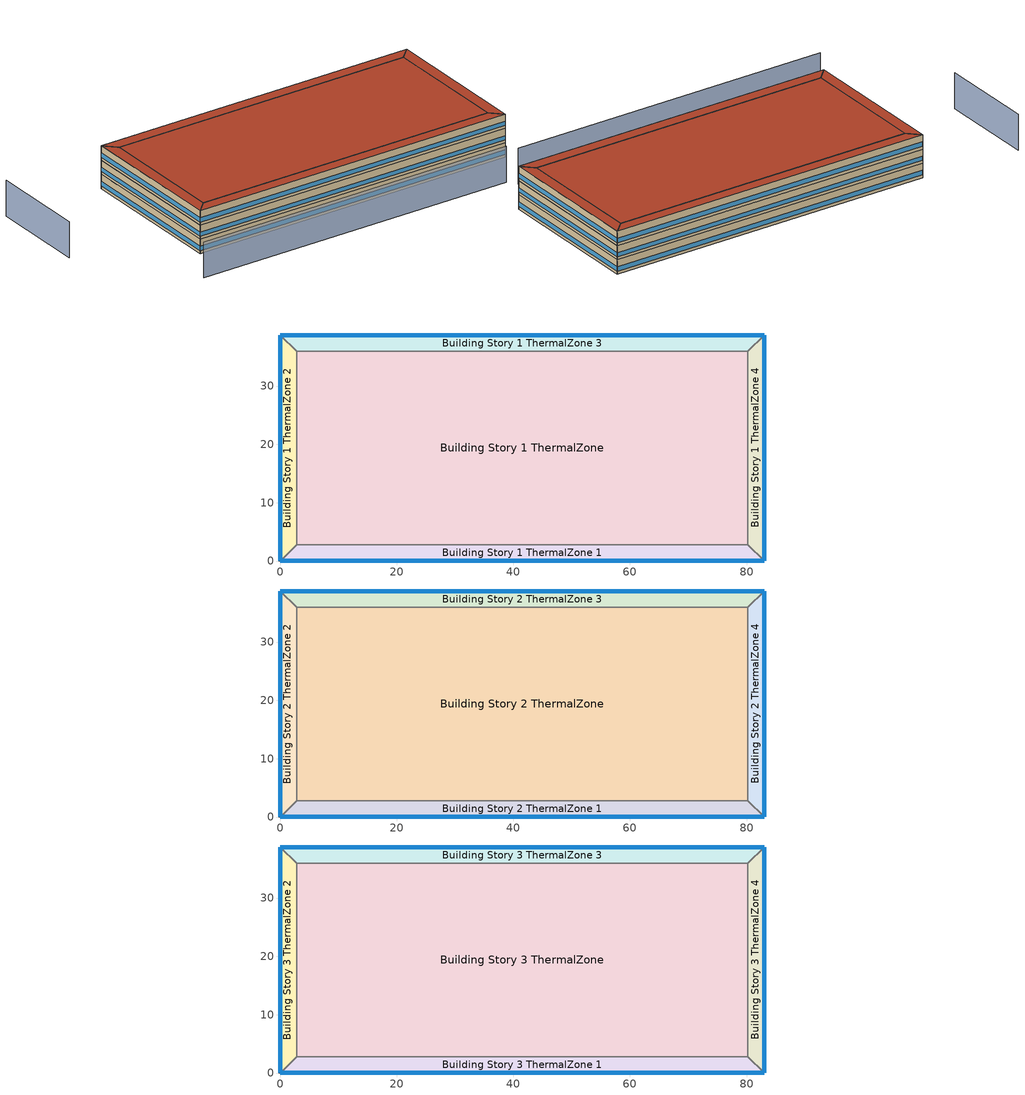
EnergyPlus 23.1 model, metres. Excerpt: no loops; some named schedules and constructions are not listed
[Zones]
Building Story 1 ThermalZone
 floor ground (Typical Insulated Carpeted 8in Slab Floor): 80.24,2.83 2.83,2.83 2.83,35.93 80.24,35.93 z0
 wall adiabatic (Typical Interior Wall): 2.83,2.83 80.24,2.83 80.24,35.93 2.83,35.93 2.83,2.83 z0:3.6
 ceiling adiabatic (Typical Interior Floor): 80.24,35.93 2.83,35.93 2.83,2.83 80.24,2.83 z3.6
Building Story 1 ThermalZone 1
 floor ground (Typical Insulated Carpeted 8in Slab Floor): 83.07,0 0,0 2.83,2.83 80.24,2.83 z0
 wall outside (Typical Insulated Steel Framed Exterior Wall R-20.41): 0,0 83.07,0 z0:3.6
 wall adiabatic (Typical Interior Wall): 83.07,0 80.24,2.83 2.83,2.83 0,0 z0:3.6
 window (U 0.48 SHGC 0.40 Dbl Ref-D Clr 6mm/13mm): 0.03,0 83.04,0 z0.76:1.84
 ceiling adiabatic (Typical Interior Ceiling): 80.24,2.83 2.83,2.83 0,0 83.07,0 z3.6
Building Story 1 ThermalZone 2
 floor ground (Typical Insulated Carpeted 8in Slab Floor): 0,0 0,38.76 2.83,35.93 2.83,2.83 z0
 wall outside (Typical Insulated Steel Framed Exterior Wall R-20.41): 0,38.76 0,0 z0:3.6
 wall adiabatic (Typical Interior Wall): 0,0 2.83,2.83 2.83,35.93 0,38.76 z0:3.6
 window (U 0.48 SHGC 0.40 Dbl Ref-D Clr 6mm/13mm): 0,38.73 0,0.03 z0.76:1.84
 ceiling adiabatic (Typical Interior Ceiling): 2.83,2.83 2.83,35.93 0,38.76 0,0 z3.6
Building Story 1 ThermalZone 3
 floor ground (Typical Insulated Carpeted 8in Slab Floor): 0,38.76 83.07,38.76 80.24,35.93 2.83,35.93 z0
 wall outside (Typical Insulated Steel Framed Exterior Wall R-20.41): 83.07,38.76 0,38.76 z0:3.6
 wall adiabatic (Typical Interior Wall): 0,38.76 2.83,35.93 80.24,35.93 83.07,38.76 z0:3.6
 window (U 0.48 SHGC 0.40 Dbl Ref-D Clr 6mm/13mm): 83.04,38.76 0.03,38.76 z0.76:1.84
 ceiling adiabatic (Typical Interior Ceiling): 2.83,35.93 80.24,35.93 83.07,38.76 0,38.76 z3.6
Building Story 1 ThermalZone 4
 floor ground (Typical Insulated Carpeted 8in Slab Floor): 83.07,38.76 83.07,0 80.24,2.83 80.24,35.93 z0
 wall outside (Typical Insulated Steel Framed Exterior Wall R-20.41): 83.07,0 83.07,38.76 z0:3.6
 wall adiabatic (Typical Interior Wall): 83.07,38.76 80.24,35.93 80.24,2.83 83.07,0 z0:3.6
 window (U 0.48 SHGC 0.40 Dbl Ref-D Clr 6mm/13mm): 83.07,0.03 83.07,38.73 z0.76:1.84
 ceiling adiabatic (Typical Interior Ceiling): 80.24,35.93 80.24,2.83 83.07,0 83.07,38.76 z3.6
Building Story 2 ThermalZone
 floor adiabatic (Typical Interior Floor): 80.24,2.83 2.83,2.83 2.83,35.93 80.24,35.93 z3.6
 wall adiabatic (Typical Interior Wall): 2.83,2.83 80.24,2.83 80.24,35.93 2.83,35.93 2.83,2.83 z3.6:7.2
 ceiling adiabatic (Typical Interior Ceiling): 80.24,35.93 2.83,35.93 2.83,2.83 80.24,2.83 z7.2
Building Story 2 ThermalZone 1
 floor adiabatic (Typical Interior Ceiling): 83.07,0 0,0 2.83,2.83 80.24,2.83 z3.6
 wall outside (Typical Insulated Steel Framed Exterior Wall R-20.41): 0,0 83.07,0 z3.6:7.2
 wall adiabatic (Typical Interior Wall): 83.07,0 80.24,2.83 2.83,2.83 0,0 z3.6:7.2
 window (U 0.48 SHGC 0.40 Dbl Ref-D Clr 6mm/13mm): 0.03,0 83.04,0 z4.36:5.44
 ceiling adiabatic (Typical Interior Ceiling): 80.24,2.83 2.83,2.83 0,0 83.07,0 z7.2
Building Story 2 ThermalZone 2
 floor adiabatic (Typical Interior Ceiling): 0,0 0,38.76 2.83,35.93 2.83,2.83 z3.6
 wall outside (Typical Insulated Steel Framed Exterior Wall R-20.41): 0,38.76 0,0 z3.6:7.2
 wall adiabatic (Typical Interior Wall): 0,0 2.83,2.83 2.83,35.93 0,38.76 z3.6:7.2
 window (U 0.48 SHGC 0.40 Dbl Ref-D Clr 6mm/13mm): 0,38.73 0,0.03 z4.36:5.44
 ceiling adiabatic (Typical Interior Ceiling): 2.83,2.83 2.83,35.93 0,38.76 0,0 z7.2
Building Story 2 ThermalZone 3
 floor adiabatic (Typical Interior Ceiling): 0,38.76 83.07,38.76 80.24,35.93 2.83,35.93 z3.6
 wall outside (Typical Insulated Steel Framed Exterior Wall R-20.41): 83.07,38.76 0,38.76 z3.6:7.2
 wall adiabatic (Typical Interior Wall): 0,38.76 2.83,35.93 80.24,35.93 83.07,38.76 z3.6:7.2
 window (U 0.48 SHGC 0.40 Dbl Ref-D Clr 6mm/13mm): 83.04,38.76 0.03,38.76 z4.36:5.44
 ceiling adiabatic (Typical Interior Ceiling): 2.83,35.93 80.24,35.93 83.07,38.76 0,38.76 z7.2
Building Story 2 ThermalZone 4
 floor adiabatic (Typical Interior Ceiling): 83.07,38.76 83.07,0 80.24,2.83 80.24,35.93 z3.6
 wall outside (Typical Insulated Steel Framed Exterior Wall R-20.41): 83.07,0 83.07,38.76 z3.6:7.2
 wall adiabatic (Typical Interior Wall): 83.07,38.76 80.24,35.93 80.24,2.83 83.07,0 z3.6:7.2
 window (U 0.48 SHGC 0.40 Dbl Ref-D Clr 6mm/13mm): 83.07,0.03 83.07,38.73 z4.36:5.44
 ceiling adiabatic (Typical Interior Ceiling): 80.24,35.93 80.24,2.83 83.07,0 83.07,38.76 z7.2
Building Story 3 ThermalZone
 floor adiabatic (Typical Interior Ceiling): 80.24,2.83 2.83,2.83 2.83,35.93 80.24,35.93 z7.2
 wall adiabatic (Typical Interior Wall): 2.83,2.83 80.24,2.83 80.24,35.93 2.83,35.93 2.83,2.83 z7.2:10.8
 roof outside (Typical IEAD Roof R-31.25): 80.24,35.93 2.83,35.93 2.83,2.83 80.24,2.83 z10.8
Building Story 3 ThermalZone 1
 floor adiabatic (Typical Interior Ceiling): 83.07,0 0,0 2.83,2.83 80.24,2.83 z7.2
 wall outside (Typical Insulated Steel Framed Exterior Wall R-20.41): 0,0 83.07,0 z7.2:10.8
 wall adiabatic (Typical Interior Wall): 83.07,0 80.24,2.83 2.83,2.83 0,0 z7.2:10.8
 window (U 0.48 SHGC 0.40 Dbl Ref-D Clr 6mm/13mm): 0.03,0 83.04,0 z7.96:9.04
 roof outside (Typical IEAD Roof R-31.25): 80.24,2.83 2.83,2.83 0,0 83.07,0 z10.8
Building Story 3 ThermalZone 2
 floor adiabatic (Typical Interior Ceiling): 0,0 0,38.76 2.83,35.93 2.83,2.83 z7.2
 wall outside (Typical Insulated Steel Framed Exterior Wall R-20.41): 0,38.76 0,0 z7.2:10.8
 wall adiabatic (Typical Interior Wall): 0,0 2.83,2.83 2.83,35.93 0,38.76 z7.2:10.8
 window (U 0.48 SHGC 0.40 Dbl Ref-D Clr 6mm/13mm): 0,38.73 0,0.03 z7.96:9.04
 roof outside (Typical IEAD Roof R-31.25): 2.83,2.83 2.83,35.93 0,38.76 0,0 z10.8
Building Story 3 ThermalZone 3
 floor adiabatic (Typical Interior Ceiling): 0,38.76 83.07,38.76 80.24,35.93 2.83,35.93 z7.2
 wall outside (Typical Insulated Steel Framed Exterior Wall R-20.41): 83.07,38.76 0,38.76 z7.2:10.8
 wall adiabatic (Typical Interior Wall): 0,38.76 2.83,35.93 80.24,35.93 83.07,38.76 z7.2:10.8
 window (U 0.48 SHGC 0.40 Dbl Ref-D Clr 6mm/13mm): 83.04,38.76 0.03,38.76 z7.96:9.04
 roof outside (Typical IEAD Roof R-31.25): 2.83,35.93 80.24,35.93 83.07,38.76 0,38.76 z10.8
Building Story 3 ThermalZone 4
 floor adiabatic (Typical Interior Ceiling): 83.07,38.76 83.07,0 80.24,2.83 80.24,35.93 z7.2
 wall outside (Typical Insulated Steel Framed Exterior Wall R-20.41): 83.07,0 83.07,38.76 z7.2:10.8
 wall adiabatic (Typical Interior Wall): 83.07,38.76 80.24,35.93 80.24,2.83 83.07,0 z7.2:10.8
 window (U 0.48 SHGC 0.40 Dbl Ref-D Clr 6mm/13mm): 83.07,0.03 83.07,38.73 z7.96:9.04
 roof outside (Typical IEAD Roof R-31.25): 80.24,35.93 80.24,2.83 83.07,0 83.07,38.76 z10.8
shading: -25.2,15.1 -25.2,39.87 / 76.2,-10.22 -6.03,-10.22 z0:9
[Building]
bld_37: Terrain=City
[Site:Location]
Laramie General Brees Field_WY_USA: Latitude {deg}=41.3121; Longitude {deg}=-105.582; Time Zone {hr}=-7; Elevation {m}=2215
[Site:GroundTemperature:FCfactorMethod]
8.6, 2.8, -4.1, -8.8, -2.2, 0.3, 6.7, 10.1, 16.5, 20.6, 19.2, 14.7
[Site:WaterMainsTemperature]
Calculation Method=Correlation; Annual Average Outdoor Air Temperature {C}=8.96667; Maximum Difference In Monthly Average Outdoor Air Temperatures {deltaC}=26.2
[SizingPeriod:DesignDay] Day of Month=21; Dry-Bulb Temperature Range Modifier Type=DefaultMultipliers; Humidity Condition Type=Wetbulb; Barometric Pressure {Pa}=98769; Rain Indicator=No; Snow Indicator=No; Daylight Saving Time Indicator=No; Begin Environment Reset Mode=FullResetAtBeginEnvironment
Name | Month | Day Type | Maximum Dry-Bulb Temperature {C} | Daily Dry-Bulb Temperature Range {deltaC} | Wetbulb or DewPoint at Maximum Dry-Bulb {C} | Wind Speed {m/s} | Wind Direction {deg} | Solar Model Indicator | ASHRAE Clear Sky Optical Depth for Beam Irradiance (taub) | ASHRAE Clear Sky Optical Depth for Diffuse Irradiance (taud) | Sky Clearness
Buffalo Niagara Intl Ap Ann Clg .4% Condns DB=>MWB 1 | 7 | SummerDesignDay | 30.3 | 9.3 | 21.8 | 5.7 | 240 | ASHRAETau | 0.462 | 2.001
Buffalo Niagara Intl Ap Ann Clg .4% Condns WB=>MDB 1 | 7 | SummerDesignDay | 27.8 | 9.3 | 23.8 | 5.7 | 240 | ASHRAETau | 0.462 | 2.001
Buffalo Niagara Intl Ap Ann Htg 99.6% Condns DB 1 | 1 | WinterDesignDay | -16.3 | 0 | -16.3 | 5.1 | 270 | ASHRAEClearSky |  |  | 0
[Material] Thermal Absorptance=0.9; Solar Absorptance=0.7
Name | Roughness | Thickness {m} | Conductivity {W/m-K} | Density {kg/m3} | Specific Heat {J/kg-K} | Visible Absorptance
100mm Normalweight concrete floor | MediumRough | 0.1016 | 2.31045 | 2322 | 832.557 | 0.7
25mm Stucco | Smooth | 0.0254 | 0.72 | 1856 | 840 | 0.7
5/8 in. Gypsum Board | MediumSmooth | 0.0159 | 0.16 | 800 | 1090 | 0.7
8 in. Normalweight Concrete Floor | MediumRough | 0.2032 | 2.31 | 2322 | 832 | 0.7
G01 13mm gypsum board | Smooth | 0.0127 | 0.160031 | 800.001 | 1090.73 | 0.5
Metal Roof Surface | Smooth | 0.0008 | 45.28 | 7824 | 500 | 0.7
Roof Membrane | VeryRough | 0.0095 | 0.16 | 1121.29 | 1460 | 0.7
[Material:NoMass] Roughness=Smooth; Thermal Absorptance=0.9; Solar Absorptance=0.7
Name | Thermal Resistance {m2-K/W} | Visible Absorptance
CP02 CARPET PAD; Typical Carpet Pad | 0.21648 | 0.8
Typical Insulation R-18.23 | 3.21036 | 0.7
Typical Insulation R-30.13 | 5.30668 | 0.7
[WindowMaterial:Gas]
AIR 13MM: Gas Type=Air; Thickness {m}=0.0127
[WindowMaterial:Glazing] Optical Data Type=SpectralAverage; Thickness {m}=0.006; Infrared Transmittance at Normal Incidence=0; Front Side Infrared Hemispherical Emissivity=0.84; Conductivity {W/m-K}=0.9; Dirt Correction Factor for Solar and Visible Transmittance=1; Solar Diffusing=No
Name | Solar Transmittance at Normal Incidence | Front Side Solar Reflectance at Normal Incidence | Back Side Solar Reflectance at Normal Incidence | Visible Transmittance at Normal Incidence | Front Side Visible Reflectance at Normal Incidence | Back Side Visible Reflectance at Normal Incidence | Back Side Infrared Hemispherical Emissivity
CLEAR 6MM | 0.775 | 0.071 | 0.071 | 0.881 | 0.08 | 0.08 | 0.84
REF D CLEAR 6MM | 0.429 | 0.308 | 0.379 | 0.334 | 0.453 | 0.505 | 0.82
[Construction]
Typical IEAD Roof R-31.25: Roof Membrane, Typical Insulation R-30.13, Metal Roof Surface
Typical Insulated Carpeted 8in Slab Floor: 8 in. Normalweight Concrete Floor, Typical Carpet Pad
Typical Insulated Steel Framed Exterior Wall R-20.41: 25mm Stucco, 5/8 in. Gypsum Board, Typical Insulation R-18.23, 5/8 in. Gypsum Board
Typical Interior Ceiling: CP02 CARPET PAD, 100mm Normalweight concrete floor
Typical Interior Floor: 100mm Normalweight concrete floor, CP02 CARPET PAD
Typical Interior Wall: G01 13mm gypsum board, G01 13mm gypsum board
U 0.48 SHGC 0.40 Dbl Ref-D Clr 6mm/13mm: REF D CLEAR 6MM, AIR 13MM, CLEAR 6MM
[SurfaceProperty:SurroundingSurfaces] Surrounding Surface 1=SurroundingSurface1; Surrounding Surface 1 View Factor=0.5
Name | Surrounding Surface 1 Temperature Schedule
SrdSurfs:Surface 56 | Srf-Surface 56-Tmp
SrdSurfs:Surface 44 | Srf-Surface 44-Tmp
SrdSurfs:Surface 50 | Srf-Surface 50-Tmp
SrdSurfs:Surface 38 | Srf-Surface 38-Tmp
[SurfaceProperty:LocalEnvironment]
Name | Exterior Surface | Surrounding Surfaces Object
LocEnv:Surface 44 | Surface 44 | SrdSurfs:Surface 56
LocEnv:Surface 56 | Surface 56 | SrdSurfs:Surface 44
LocEnv:Surface 50 | Surface 50 | SrdSurfs:Surface 38
LocEnv:Surface 38 | Surface 38 | SrdSurfs:Surface 50
[Zone] Part of Total Floor Area=Yes
Name | Multiplier
Building Story 1 ThermalZone; Building Story 1 ThermalZone 1; Building Story 1 ThermalZone 2; Building Story 1 ThermalZone 3; Building Story 1 ThermalZone 4; Building Story 3 ThermalZone; Building Story 3 ThermalZone 1; Building Story 3 ThermalZone 2; Building Story 3 ThermalZone 3; Building Story 3 ThermalZone 4 | 1
Building Story 2 ThermalZone; Building Story 2 ThermalZone 1; Building Story 2 ThermalZone 2; Building Story 2 ThermalZone 3; Building Story 2 ThermalZone 4 | 28
[Space]
Name | Zone | Space Type
Building Story 1 Space | Building Story 1 ThermalZone | Story Ground Blended Space Type
Building Story 1 Space 1 | Building Story 1 ThermalZone 1 | Story Ground Blended Space Type
Building Story 1 Space 2 | Building Story 1 ThermalZone 2 | Story Ground Blended Space Type
Building Story 1 Space 3 | Building Story 1 ThermalZone 3 | Story Ground Blended Space Type
Building Story 1 Space 4 | Building Story 1 ThermalZone 4 | Story Ground Blended Space Type
Building Story 2 Space | Building Story 2 ThermalZone | Story Mid Blended Space Type
Building Story 2 Space 1 | Building Story 2 ThermalZone 1 | Story Mid Blended Space Type
Building Story 2 Space 2 | Building Story 2 ThermalZone 2 | Story Mid Blended Space Type
Building Story 2 Space 3 | Building Story 2 ThermalZone 3 | Story Mid Blended Space Type
Building Story 2 Space 4 | Building Story 2 ThermalZone 4 | Story Mid Blended Space Type
Building Story 3 Space | Building Story 3 ThermalZone | Story Top Blended Space Type
Building Story 3 Space 1 | Building Story 3 ThermalZone 1 | Story Top Blended Space Type
Building Story 3 Space 2 | Building Story 3 ThermalZone 2 | Story Top Blended Space Type
Building Story 3 Space 3 | Building Story 3 ThermalZone 3 | Story Top Blended Space Type
Building Story 3 Space 4 | Building Story 3 ThermalZone 4 | Story Top Blended Space Type
[InternalMass]
Name | Construction | Zone or ZoneList | Space or SpaceList | Surface Area {m2}
Building Story 1 Space Office OfficeLarge Data Center A  - Story Ground Mass; Building Story 1 Space Office OfficeLarge Data Center C  - Story Ground Mass | InteriorFurnishings 1 | Building Story 1 ThermalZone | Building Story 1 Space | 7.61446
Building Story 1 Space 1 Office OfficeLarge Data Center A  - Story Ground Mass; Building Story 1 Space 1 Office OfficeLarge Data Center C  - Story Ground Mass | InteriorFurnishings 1 | Building Story 1 ThermalZone 1 | Building Story 1 Space 1 | 0.674374
Building Story 1 Space 2 Office OfficeLarge Data Center A  - Story Ground Mass; Building Story 1 Space 2 Office OfficeLarge Data Center C  - Story Ground Mass | InteriorFurnishings 1 | Building Story 1 ThermalZone 2 | Building Story 1 Space 2 | 0.301991
Building Story 1 Space 3 Office OfficeLarge Data Center A  - Story Ground Mass; Building Story 1 Space 3 Office OfficeLarge Data Center C  - Story Ground Mass | InteriorFurnishings 1 | Building Story 1 ThermalZone 3 | Building Story 1 Space 3 | 0.674374
Building Story 1 Space 4 Office OfficeLarge Data Center A  - Story Ground Mass; Building Story 1 Space 4 Office OfficeLarge Data Center C  - Story Ground Mass | InteriorFurnishings 1 | Building Story 1 ThermalZone 4 | Building Story 1 Space 4 | 0.301991
Building Story 1 Space Office OfficeLarge Data Center B  - Story Ground Mass | InteriorFurnishings 1 | Building Story 1 ThermalZone | Building Story 1 Space | 42.5814
Building Story 1 Space 1 Office OfficeLarge Data Center B  - Story Ground Mass | InteriorFurnishings 1 | Building Story 1 ThermalZone 1 | Building Story 1 Space 1 | 3.77122
Building Story 1 Space 2 Office OfficeLarge Data Center B  - Story Ground Mass | InteriorFurnishings 1 | Building Story 1 ThermalZone 2 | Building Story 1 Space 2 | 1.68878
Building Story 1 Space 3 Office OfficeLarge Data Center B  - Story Ground Mass | InteriorFurnishings 1 | Building Story 1 ThermalZone 3 | Building Story 1 Space 3 | 3.77122
Building Story 1 Space 4 Office OfficeLarge Data Center B  - Story Ground Mass | InteriorFurnishings 1 | Building Story 1 ThermalZone 4 | Building Story 1 Space 4 | 1.68878
Building Story 1 Space Office OfficeLarge Main Data Center A  - Story Ground Mass; Building Story 1 Space Office OfficeLarge Main Data Center C  - Story Ground Mass | InteriorFurnishings 1 | Building Story 1 ThermalZone | Building Story 1 Space | 13.6898
Building Story 1 Space 1 Office OfficeLarge Main Data Center A  - Story Ground Mass; Building Story 1 Space 1 Office OfficeLarge Main Data Center C  - Story Ground Mass | InteriorFurnishings 1 | Building Story 1 ThermalZone 1 | Building Story 1 Space 1 | 1.21244
Building Story 1 Space 2 Office OfficeLarge Main Data Center A  - Story Ground Mass; Building Story 1 Space 2 Office OfficeLarge Main Data Center C  - Story Ground Mass | InteriorFurnishings 1 | Building Story 1 ThermalZone 2 | Building Story 1 Space 2 | 0.54294
Building Story 1 Space 3 Office OfficeLarge Main Data Center A  - Story Ground Mass; Building Story 1 Space 3 Office OfficeLarge Main Data Center C  - Story Ground Mass | InteriorFurnishings 1 | Building Story 1 ThermalZone 3 | Building Story 1 Space 3 | 1.21244
Building Story 1 Space 4 Office OfficeLarge Main Data Center A  - Story Ground Mass; Building Story 1 Space 4 Office OfficeLarge Main Data Center C  - Story Ground Mass | InteriorFurnishings 1 | Building Story 1 ThermalZone 4 | Building Story 1 Space 4 | 0.54294
Building Story 1 Space Office OfficeLarge Main Data Center B  - Story Ground Mass | InteriorFurnishings 1 | Building Story 1 ThermalZone | Building Story 1 Space | 76.5558
Building Story 1 Space 1 Office OfficeLarge Main Data Center B  - Story Ground Mass | InteriorFurnishings 1 | Building Story 1 ThermalZone 1 | Building Story 1 Space 1 | 6.78017
Building Story 1 Space 2 Office OfficeLarge Main Data Center B  - Story Ground Mass | InteriorFurnishings 1 | Building Story 1 ThermalZone 2 | Building Story 1 Space 2 | 3.03622
Building Story 1 Space 3 Office OfficeLarge Main Data Center B  - Story Ground Mass | InteriorFurnishings 1 | Building Story 1 ThermalZone 3 | Building Story 1 Space 3 | 6.78017
Building Story 1 Space 4 Office OfficeLarge Main Data Center B  - Story Ground Mass | InteriorFurnishings 1 | Building Story 1 ThermalZone 4 | Building Story 1 Space 4 | 3.03622
Building Story 1 Space SecondarySchool Auditorium A  - Story Ground Mass; Building Story 1 Space SecondarySchool Auditorium C  - Story Ground Mass | InteriorFurnishings 1 | Building Story 1 ThermalZone | Building Story 1 Space | 61.2397
Building Story 1 Space 1 SecondarySchool Auditorium A  - Story Ground Mass; Building Story 1 Space 1 SecondarySchool Auditorium C  - Story Ground Mass | InteriorFurnishings 1 | Building Story 1 ThermalZone 1 | Building Story 1 Space 1 | 5.42369
Building Story 1 Space 2 SecondarySchool Auditorium A  - Story Ground Mass; Building Story 1 Space 2 SecondarySchool Auditorium C  - Story Ground Mass | InteriorFurnishings 1 | Building Story 1 ThermalZone 2 | Building Story 1 Space 2 | 2.42877
Building Story 1 Space 3 SecondarySchool Auditorium A  - Story Ground Mass; Building Story 1 Space 3 SecondarySchool Auditorium C  - Story Ground Mass | InteriorFurnishings 1 | Building Story 1 ThermalZone 3 | Building Story 1 Space 3 | 5.42369
Building Story 1 Space 4 SecondarySchool Auditorium A  - Story Ground Mass; Building Story 1 Space 4 SecondarySchool Auditorium C  - Story Ground Mass | InteriorFurnishings 1 | Building Story 1 ThermalZone 4 | Building Story 1 Space 4 | 2.42877
Building Story 1 Space SecondarySchool Auditorium B  - Story Ground Mass | InteriorFurnishings 1 | Building Story 1 ThermalZone | Building Story 1 Space | 342.463
Building Story 1 Space 1 SecondarySchool Auditorium B  - Story Ground Mass | InteriorFurnishings 1 | Building Story 1 ThermalZone 1 | Building Story 1 Space 1 | 30.3302
Building Story 1 Space 2 SecondarySchool Auditorium B  - Story Ground Mass | InteriorFurnishings 1 | Building Story 1 ThermalZone 2 | Building Story 1 Space 2 | 13.5821
Building Story 1 Space 3 SecondarySchool Auditorium B  - Story Ground Mass | InteriorFurnishings 1 | Building Story 1 ThermalZone 3 | Building Story 1 Space 3 | 30.3302
Building Story 1 Space 4 SecondarySchool Auditorium B  - Story Ground Mass | InteriorFurnishings 1 | Building Story 1 ThermalZone 4 | Building Story 1 Space 4 | 13.5821
Building Story 1 Space SecondarySchool Cafeteria A  - Story Ground Mass; Building Story 1 Space SecondarySchool Cafeteria C  - Story Ground Mass | InteriorFurnishings 1 | Building Story 1 ThermalZone | Building Story 1 Space | 38.7608
Building Story 1 Space 1 SecondarySchool Cafeteria A  - Story Ground Mass; Building Story 1 Space 1 SecondarySchool Cafeteria C  - Story Ground Mass | InteriorFurnishings 1 | Building Story 1 ThermalZone 1 | Building Story 1 Space 1 | 3.43285
Building Story 1 Space 2 SecondarySchool Cafeteria A  - Story Ground Mass; Building Story 1 Space 2 SecondarySchool Cafeteria C  - Story Ground Mass | InteriorFurnishings 1 | Building Story 1 ThermalZone 2 | Building Story 1 Space 2 | 1.53726
Building Story 1 Space 3 SecondarySchool Cafeteria A  - Story Ground Mass; Building Story 1 Space 3 SecondarySchool Cafeteria C  - Story Ground Mass | InteriorFurnishings 1 | Building Story 1 ThermalZone 3 | Building Story 1 Space 3 | 3.43285
Building Story 1 Space 4 SecondarySchool Cafeteria A  - Story Ground Mass; Building Story 1 Space 4 SecondarySchool Cafeteria C  - Story Ground Mass | InteriorFurnishings 1 | Building Story 1 ThermalZone 4 | Building Story 1 Space 4 | 1.53726
Building Story 1 Space SecondarySchool Cafeteria B  - Story Ground Mass | InteriorFurnishings 1 | Building Story 1 ThermalZone | Building Story 1 Space | 216.757
Building Story 1 Space 1 SecondarySchool Cafeteria B  - Story Ground Mass | InteriorFurnishings 1 | Building Story 1 ThermalZone 1 | Building Story 1 Space 1 | 19.1971
Building Story 1 Space 2 SecondarySchool Cafeteria B  - Story Ground Mass | InteriorFurnishings 1 | Building Story 1 ThermalZone 2 | Building Story 1 Space 2 | 8.59662
Building Story 1 Space 3 SecondarySchool Cafeteria B  - Story Ground Mass | InteriorFurnishings 1 | Building Story 1 ThermalZone 3 | Building Story 1 Space 3 | 19.1971
Building Story 1 Space 4 SecondarySchool Cafeteria B  - Story Ground Mass | InteriorFurnishings 1 | Building Story 1 ThermalZone 4 | Building Story 1 Space 4 | 8.59662
Building Story 1 Space SecondarySchool Classroom A  - Story Ground Mass; Building Story 1 Space SecondarySchool Classroom C  - Story Ground Mass | InteriorFurnishings 1 | Building Story 1 ThermalZone | Building Story 1 Space | 152.906
Building Story 1 Space 1 SecondarySchool Classroom A  - Story Ground Mass; Building Story 1 Space 1 SecondarySchool Classroom C  - Story Ground Mass | InteriorFurnishings 1 | Building Story 1 ThermalZone 1 | Building Story 1 Space 1 | 13.5421
Building Story 1 Space 2 SecondarySchool Classroom A  - Story Ground Mass; Building Story 1 Space 2 SecondarySchool Classroom C  - Story Ground Mass | InteriorFurnishings 1 | Building Story 1 ThermalZone 2 | Building Story 1 Space 2 | 6.06429
Building Story 1 Space 3 SecondarySchool Classroom A  - Story Ground Mass; Building Story 1 Space 3 SecondarySchool Classroom C  - Story Ground Mass | InteriorFurnishings 1 | Building Story 1 ThermalZone 3 | Building Story 1 Space 3 | 13.5421
Building Story 1 Space 4 SecondarySchool Classroom A  - Story Ground Mass; Building Story 1 Space 4 SecondarySchool Classroom C  - Story Ground Mass | InteriorFurnishings 1 | Building Story 1 ThermalZone 4 | Building Story 1 Space 4 | 6.06429
Building Story 1 Space SecondarySchool ComputerRoom A  - Story Ground Mass; Building Story 1 Space SecondarySchool ComputerRoom C  - Story Ground Mass | InteriorFurnishings 1 | Building Story 1 ThermalZone | Building Story 1 Space | 59.174
Building Story 1 Space 1 SecondarySchool ComputerRoom A  - Story Ground Mass; Building Story 1 Space 1 SecondarySchool ComputerRoom C  - Story Ground Mass | InteriorFurnishings 1 | Building Story 1 ThermalZone 1 | Building Story 1 Space 1 | 5.24075
Building Story 1 Space 2 SecondarySchool ComputerRoom A  - Story Ground Mass; Building Story 1 Space 2 SecondarySchool ComputerRoom C  - Story Ground Mass | InteriorFurnishings 1 | Building Story 1 ThermalZone 2 | Building Story 1 Space 2 | 2.34685
Building Story 1 Space 3 SecondarySchool ComputerRoom A  - Story Ground Mass; Building Story 1 Space 3 SecondarySchool ComputerRoom C  - Story Ground Mass | InteriorFurnishings 1 | Building Story 1 ThermalZone 3 | Building Story 1 Space 3 | 5.24075
Building Story 1 Space 4 SecondarySchool ComputerRoom A  - Story Ground Mass; Building Story 1 Space 4 SecondarySchool ComputerRoom C  - Story Ground Mass | InteriorFurnishings 1 | Building Story 1 ThermalZone 4 | Building Story 1 Space 4 | 2.34685
Building Story 1 Space SecondarySchool ComputerRoom B  - Story Ground Mass | InteriorFurnishings 1 | Building Story 1 ThermalZone | Building Story 1 Space | 330.911
Building Story 1 Space 1 SecondarySchool ComputerRoom B  - Story Ground Mass | InteriorFurnishings 1 | Building Story 1 ThermalZone 1 | Building Story 1 Space 1 | 29.3072
Building Story 1 Space 2 SecondarySchool ComputerRoom B  - Story Ground Mass | InteriorFurnishings 1 | Building Story 1 ThermalZone 2 | Building Story 1 Space 2 | 13.124
Building Story 1 Space 3 SecondarySchool ComputerRoom B  - Story Ground Mass | InteriorFurnishings 1 | Building Story 1 ThermalZone 3 | Building Story 1 Space 3 | 29.3072
Building Story 1 Space 4 SecondarySchool ComputerRoom B  - Story Ground Mass | InteriorFurnishings 1 | Building Story 1 ThermalZone 4 | Building Story 1 Space 4 | 13.124
Building Story 1 Space SecondarySchool Corridor B  - Story Ground Mass | InteriorFurnishings 1 | Building Story 1 ThermalZone | Building Story 1 Space | 215.607
Building Story 1 Space 1 SecondarySchool Corridor B  - Story Ground Mass | InteriorFurnishings 1 | Building Story 1 ThermalZone 1 | Building Story 1 Space 1 | 19.0953
Building Story 1 Space 2 SecondarySchool Corridor B  - Story Ground Mass | InteriorFurnishings 1 | Building Story 1 ThermalZone 2 | Building Story 1 Space 2 | 8.55102
Building Story 1 Space 3 SecondarySchool Corridor B  - Story Ground Mass | InteriorFurnishings 1 | Building Story 1 ThermalZone 3 | Building Story 1 Space 3 | 19.0953
Building Story 1 Space 4 SecondarySchool Corridor B  - Story Ground Mass | InteriorFurnishings 1 | Building Story 1 ThermalZone 4 | Building Story 1 Space 4 | 8.55102
Building Story 1 Space SecondarySchool Gym A  - Story Ground Mass; Building Story 1 Space SecondarySchool Gym C  - Story Ground Mass | InteriorFurnishings 1 | Building Story 1 ThermalZone | Building Story 1 Space | 140.726
Building Story 1 Space 1 SecondarySchool Gym A  - Story Ground Mass; Building Story 1 Space 1 SecondarySchool Gym C  - Story Ground Mass | InteriorFurnishings 1 | Building Story 1 ThermalZone 1 | Building Story 1 Space 1 | 12.4634
Building Story 1 Space 2 SecondarySchool Gym A  - Story Ground Mass; Building Story 1 Space 2 SecondarySchool Gym C  - Story Ground Mass | InteriorFurnishings 1 | Building Story 1 ThermalZone 2 | Building Story 1 Space 2 | 5.58121
Building Story 1 Space 3 SecondarySchool Gym A  - Story Ground Mass; Building Story 1 Space 3 SecondarySchool Gym C  - Story Ground Mass | InteriorFurnishings 1 | Building Story 1 ThermalZone 3 | Building Story 1 Space 3 | 12.4634
Building Story 1 Space 4 SecondarySchool Gym A  - Story Ground Mass; Building Story 1 Space 4 SecondarySchool Gym C  - Story Ground Mass | InteriorFurnishings 1 | Building Story 1 ThermalZone 4 | Building Story 1 Space 4 | 5.58121
Building Story 1 Space SecondarySchool Gym A end_a - Story Ground Mass; Building Story 1 Space SecondarySchool Gym C end_a - Story Ground Mass | InteriorFurnishings 1 | Building Story 1 ThermalZone | Building Story 1 Space | 59.2751
Building Story 1 Space 1 SecondarySchool Gym A end_a - Story Ground Mass; Building Story 1 Space 1 SecondarySchool Gym C end_a - Story Ground Mass | InteriorFurnishings 1 | Building Story 1 ThermalZone 1 | Building Story 1 Space 1 | 5.2497
Building Story 1 Space 2 SecondarySchool Gym A end_a - Story Ground Mass; Building Story 1 Space 2 SecondarySchool Gym C end_a - Story Ground Mass | InteriorFurnishings 1 | Building Story 1 ThermalZone 2 | Building Story 1 Space 2 | 2.35086
Building Story 1 Space 3 SecondarySchool Gym A end_a - Story Ground Mass; Building Story 1 Space 3 SecondarySchool Gym C end_a - Story Ground Mass | InteriorFurnishings 1 | Building Story 1 ThermalZone 3 | Building Story 1 Space 3 | 5.2497
Building Story 1 Space 4 SecondarySchool Gym A end_a - Story Ground Mass; Building Story 1 Space 4 SecondarySchool Gym C end_a - Story Ground Mass | InteriorFurnishings 1 | Building Story 1 ThermalZone 4 | Building Story 1 Space 4 | 2.35086
Building Story 1 Space SecondarySchool Gym B  - Story Ground Mass | InteriorFurnishings 1 | Building Story 1 ThermalZone | Building Story 1 Space | 786.963
Building Story 1 Space 1 SecondarySchool Gym B  - Story Ground Mass | InteriorFurnishings 1 | Building Story 1 ThermalZone 1 | Building Story 1 Space 1 | 69.6974
Building Story 1 Space 2 SecondarySchool Gym B  - Story Ground Mass | InteriorFurnishings 1 | Building Story 1 ThermalZone 2 | Building Story 1 Space 2 | 31.2111
Building Story 1 Space 3 SecondarySchool Gym B  - Story Ground Mass | InteriorFurnishings 1 | Building Story 1 ThermalZone 3 | Building Story 1 Space 3 | 69.6974
Building Story 1 Space 4 SecondarySchool Gym B  - Story Ground Mass | InteriorFurnishings 1 | Building Story 1 ThermalZone 4 | Building Story 1 Space 4 | 31.2111
Building Story 1 Space SecondarySchool Gym B end_a - Story Ground Mass | InteriorFurnishings 1 | Building Story 1 ThermalZone | Building Story 1 Space | 331.477
Building Story 1 Space 1 SecondarySchool Gym B end_a - Story Ground Mass | InteriorFurnishings 1 | Building Story 1 ThermalZone 1 | Building Story 1 Space 1 | 29.3572
Building Story 1 Space 2 SecondarySchool Gym B end_a - Story Ground Mass | InteriorFurnishings 1 | Building Story 1 ThermalZone 2 | Building Story 1 Space 2 | 13.1464
Building Story 1 Space 3 SecondarySchool Gym B end_a - Story Ground Mass | InteriorFurnishings 1 | Building Story 1 ThermalZone 3 | Building Story 1 Space 3 | 29.3572
Building Story 1 Space 4 SecondarySchool Gym B end_a - Story Ground Mass | InteriorFurnishings 1 | Building Story 1 ThermalZone 4 | Building Story 1 Space 4 | 13.1464
Building Story 1 Space SecondarySchool Kitchen A  - Story Ground Mass; Building Story 1 Space SecondarySchool Kitchen C  - Story Ground Mass | InteriorFurnishings 1 | Building Story 1 ThermalZone | Building Story 1 Space | 13.3658
Building Story 1 Space 1 SecondarySchool Kitchen A  - Story Ground Mass; Building Story 1 Space 1 SecondarySchool Kitchen C  - Story Ground Mass | InteriorFurnishings 1 | Building Story 1 ThermalZone 1 | Building Story 1 Space 1 | 1.18374
Building Story 1 Space 2 SecondarySchool Kitchen A  - Story Ground Mass; Building Story 1 Space 2 SecondarySchool Kitchen C  - Story Ground Mass | InteriorFurnishings 1 | Building Story 1 ThermalZone 2 | Building Story 1 Space 2 | 0.53009
Building Story 1 Space 3 SecondarySchool Kitchen A  - Story Ground Mass; Building Story 1 Space 3 SecondarySchool Kitchen C  - Story Ground Mass | InteriorFurnishings 1 | Building Story 1 ThermalZone 3 | Building Story 1 Space 3 | 1.18374
Building Story 1 Space 4 SecondarySchool Kitchen A  - Story Ground Mass; Building Story 1 Space 4 SecondarySchool Kitchen C  - Story Ground Mass | InteriorFurnishings 1 | Building Story 1 ThermalZone 4 | Building Story 1 Space 4 | 0.53009
Building Story 1 Space SecondarySchool Kitchen B  - Story Ground Mass | InteriorFurnishings 1 | Building Story 1 ThermalZone | Building Story 1 Space | 74.7439
Building Story 1 Space 1 SecondarySchool Kitchen B  - Story Ground Mass | InteriorFurnishings 1 | Building Story 1 ThermalZone 1 | Building Story 1 Space 1 | 6.61969
Building Story 1 Space 2 SecondarySchool Kitchen B  - Story Ground Mass | InteriorFurnishings 1 | Building Story 1 ThermalZone 2 | Building Story 1 Space 2 | 2.96435
Building Story 1 Space 3 SecondarySchool Kitchen B  - Story Ground Mass | InteriorFurnishings 1 | Building Story 1 ThermalZone 3 | Building Story 1 Space 3 | 6.61969
Building Story 1 Space 4 SecondarySchool Kitchen B  - Story Ground Mass | InteriorFurnishings 1 | Building Story 1 ThermalZone 4 | Building Story 1 Space 4 | 2.96435
Building Story 1 Space SecondarySchool Library A  - Story Ground Mass; Building Story 1 Space SecondarySchool Library C  - Story Ground Mass | InteriorFurnishings 1 | Building Story 1 ThermalZone | Building Story 1 Space | 52.1266
Building Story 1 Space 1 SecondarySchool Library A  - Story Ground Mass; Building Story 1 Space 1 SecondarySchool Library C  - Story Ground Mass | InteriorFurnishings 1 | Building Story 1 ThermalZone 1 | Building Story 1 Space 1 | 4.61659
Building Story 1 Space 2 SecondarySchool Library A  - Story Ground Mass; Building Story 1 Space 2 SecondarySchool Library C  - Story Ground Mass | InteriorFurnishings 1 | Building Story 1 ThermalZone 2 | Building Story 1 Space 2 | 2.06735
Building Story 1 Space 3 SecondarySchool Library A  - Story Ground Mass; Building Story 1 Space 3 SecondarySchool Library C  - Story Ground Mass | InteriorFurnishings 1 | Building Story 1 ThermalZone 3 | Building Story 1 Space 3 | 4.61659
Building Story 1 Space 4 SecondarySchool Library A  - Story Ground Mass; Building Story 1 Space 4 SecondarySchool Library C  - Story Ground Mass | InteriorFurnishings 1 | Building Story 1 ThermalZone 4 | Building Story 1 Space 4 | 2.06735
Building Story 1 Space SecondarySchool Library B  - Story Ground Mass | InteriorFurnishings 1 | Building Story 1 ThermalZone | Building Story 1 Space | 291.501
Building Story 1 Space 1 SecondarySchool Library B  - Story Ground Mass | InteriorFurnishings 1 | Building Story 1 ThermalZone 1 | Building Story 1 Space 1 | 25.8168
Building Story 1 Space 2 SecondarySchool Library B  - Story Ground Mass | InteriorFurnishings 1 | Building Story 1 ThermalZone 2 | Building Story 1 Space 2 | 11.561
Building Story 1 Space 3 SecondarySchool Library B  - Story Ground Mass | InteriorFurnishings 1 | Building Story 1 ThermalZone 3 | Building Story 1 Space 3 | 25.8168
Building Story 1 Space 4 SecondarySchool Library B  - Story Ground Mass | InteriorFurnishings 1 | Building Story 1 ThermalZone 4 | Building Story 1 Space 4 | 11.561
Building Story 1 Space SecondarySchool Lobby A  - Story Ground Mass; Building Story 1 Space SecondarySchool Lobby C  - Story Ground Mass; Building Story 1 Space SecondarySchool Restroom A  - Story Ground Mass; Building Story 1 Space SecondarySchool Restroom C  - Story Ground Mass | InteriorFurnishings 1 | Building Story 1 ThermalZone | Building Story 1 Space | 26.0026
Building Story 1 Space 1 SecondarySchool Lobby A  - Story Ground Mass; Building Story 1 Space 1 SecondarySchool Lobby C  - Story Ground Mass; Building Story 1 Space 1 SecondarySchool Restroom A  - Story Ground Mass; Building Story 1 Space 1 SecondarySchool Restroom C  - Story Ground Mass | InteriorFurnishings 1 | Building Story 1 ThermalZone 1 | Building Story 1 Space 1 | 2.30292
Building Story 1 Space 2 SecondarySchool Lobby A  - Story Ground Mass; Building Story 1 Space 2 SecondarySchool Lobby C  - Story Ground Mass; Building Story 1 Space 2 SecondarySchool Restroom A  - Story Ground Mass; Building Story 1 Space 2 SecondarySchool Restroom C  - Story Ground Mass | InteriorFurnishings 1 | Building Story 1 ThermalZone 2 | Building Story 1 Space 2 | 1.03127
Building Story 1 Space 3 SecondarySchool Lobby A  - Story Ground Mass; Building Story 1 Space 3 SecondarySchool Lobby C  - Story Ground Mass; Building Story 1 Space 3 SecondarySchool Restroom A  - Story Ground Mass; Building Story 1 Space 3 SecondarySchool Restroom C  - Story Ground Mass | InteriorFurnishings 1 | Building Story 1 ThermalZone 3 | Building Story 1 Space 3 | 2.30292
Building Story 1 Space 4 SecondarySchool Lobby A  - Story Ground Mass; Building Story 1 Space 4 SecondarySchool Lobby C  - Story Ground Mass; Building Story 1 Space 4 SecondarySchool Restroom A  - Story Ground Mass; Building Story 1 Space 4 SecondarySchool Restroom C  - Story Ground Mass | InteriorFurnishings 1 | Building Story 1 ThermalZone 4 | Building Story 1 Space 4 | 1.03127
Building Story 1 Space SecondarySchool Lobby B  - Story Ground Mass; Building Story 1 Space SecondarySchool Restroom B  - Story Ground Mass | InteriorFurnishings 1 | Building Story 1 ThermalZone | Building Story 1 Space | 145.411
Building Story 1 Space 1 SecondarySchool Lobby B  - Story Ground Mass; Building Story 1 Space 1 SecondarySchool Restroom B  - Story Ground Mass | InteriorFurnishings 1 | Building Story 1 ThermalZone 1 | Building Story 1 Space 1 | 12.8783
Building Story 1 Space 2 SecondarySchool Lobby B  - Story Ground Mass; Building Story 1 Space 2 SecondarySchool Restroom B  - Story Ground Mass | InteriorFurnishings 1 | Building Story 1 ThermalZone 2 | Building Story 1 Space 2 | 5.76701
Building Story 1 Space 3 SecondarySchool Lobby B  - Story Ground Mass; Building Story 1 Space 3 SecondarySchool Restroom B  - Story Ground Mass | InteriorFurnishings 1 | Building Story 1 ThermalZone 3 | Building Story 1 Space 3 | 12.8783
Building Story 1 Space 4 SecondarySchool Lobby B  - Story Ground Mass; Building Story 1 Space 4 SecondarySchool Restroom B  - Story Ground Mass | InteriorFurnishings 1 | Building Story 1 ThermalZone 4 | Building Story 1 Space 4 | 5.76701
Building Story 1 Space SecondarySchool Mechanical A  - Story Ground Mass; Building Story 1 Space SecondarySchool Mechanical C  - Story Ground Mass | InteriorFurnishings 1 | Building Story 1 ThermalZone | Building Story 1 Space | 42.406
Building Story 1 Space 1 SecondarySchool Mechanical A  - Story Ground Mass; Building Story 1 Space 1 SecondarySchool Mechanical C  - Story Ground Mass | InteriorFurnishings 1 | Building Story 1 ThermalZone 1 | Building Story 1 Space 1 | 3.75569
Building Story 1 Space 2 SecondarySchool Mechanical A  - Story Ground Mass; Building Story 1 Space 2 SecondarySchool Mechanical C  - Story Ground Mass | InteriorFurnishings 1 | Building Story 1 ThermalZone 2 | Building Story 1 Space 2 | 1.68183
Building Story 1 Space 3 SecondarySchool Mechanical A  - Story Ground Mass; Building Story 1 Space 3 SecondarySchool Mechanical C  - Story Ground Mass | InteriorFurnishings 1 | Building Story 1 ThermalZone 3 | Building Story 1 Space 3 | 3.75569
Building Story 1 Space 4 SecondarySchool Mechanical A  - Story Ground Mass; Building Story 1 Space 4 SecondarySchool Mechanical C  - Story Ground Mass | InteriorFurnishings 1 | Building Story 1 ThermalZone 4 | Building Story 1 Space 4 | 1.68183
Building Story 1 Space SecondarySchool Mechanical B  - Story Ground Mass | InteriorFurnishings 1 | Building Story 1 ThermalZone | Building Story 1 Space | 237.142
Building Story 1 Space 1 SecondarySchool Mechanical B  - Story Ground Mass | InteriorFurnishings 1 | Building Story 1 ThermalZone 1 | Building Story 1 Space 1 | 21.0025
Building Story 1 Space 2 SecondarySchool Mechanical B  - Story Ground Mass | InteriorFurnishings 1 | Building Story 1 ThermalZone 2 | Building Story 1 Space 2 | 9.40508
Building Story 1 Space 3 SecondarySchool Mechanical B  - Story Ground Mass | InteriorFurnishings 1 | Building Story 1 ThermalZone 3 | Building Story 1 Space 3 | 21.0025
Building Story 1 Space 4 SecondarySchool Mechanical B  - Story Ground Mass | InteriorFurnishings 1 | Building Story 1 ThermalZone 4 | Building Story 1 Space 4 | 9.40508
Building Story 1 Space SecondarySchool Office A  - Story Ground Mass; Building Story 1 Space SecondarySchool Office C  - Story Ground Mass | InteriorFurnishings 1 | Building Story 1 ThermalZone | Building Story 1 Space | 65.9785
Building Story 1 Space 1 SecondarySchool Office A  - Story Ground Mass; Building Story 1 Space 1 SecondarySchool Office C  - Story Ground Mass | InteriorFurnishings 1 | Building Story 1 ThermalZone 1 | Building Story 1 Space 1 | 5.84338
Building Story 1 Space 2 SecondarySchool Office A  - Story Ground Mass; Building Story 1 Space 2 SecondarySchool Office C  - Story Ground Mass | InteriorFurnishings 1 | Building Story 1 ThermalZone 2 | Building Story 1 Space 2 | 2.61672
Building Story 1 Space 3 SecondarySchool Office A  - Story Ground Mass; Building Story 1 Space 3 SecondarySchool Office C  - Story Ground Mass | InteriorFurnishings 1 | Building Story 1 ThermalZone 3 | Building Story 1 Space 3 | 5.84338
Building Story 1 Space 4 SecondarySchool Office A  - Story Ground Mass; Building Story 1 Space 4 SecondarySchool Office C  - Story Ground Mass | InteriorFurnishings 1 | Building Story 1 ThermalZone 4 | Building Story 1 Space 4 | 2.61672
Building Story 1 Space SecondarySchool Office B  - Story Ground Mass | InteriorFurnishings 1 | Building Story 1 ThermalZone | Building Story 1 Space | 368.963
Building Story 1 Space 1 SecondarySchool Office B  - Story Ground Mass | InteriorFurnishings 1 | Building Story 1 ThermalZone 1 | Building Story 1 Space 1 | 32.6772
Building Story 1 Space 2 SecondarySchool Office B  - Story Ground Mass | InteriorFurnishings 1 | Building Story 1 ThermalZone 2 | Building Story 1 Space 2 | 14.6331
Building Story 1 Space 3 SecondarySchool Office B  - Story Ground Mass | InteriorFurnishings 1 | Building Story 1 ThermalZone 3 | Building Story 1 Space 3 | 32.6772
Building Story 1 Space 4 SecondarySchool Office B  - Story Ground Mass | InteriorFurnishings 1 | Building Story 1 ThermalZone 4 | Building Story 1 Space 4 | 14.6331
Building Story 1 Space Mass | InteriorFurnishings 2 | Building Story 1 ThermalZone | Building Story 1 Space | 5125.02
Building Story 1 Space 1 Mass | InteriorFurnishings 2 | Building Story 1 ThermalZone 1 | Building Story 1 Space 1 | 453.898
Building Story 1 Space 2 Mass | InteriorFurnishings 2 | Building Story 1 ThermalZone 2 | Building Story 1 Space 2 | 203.259
Building Story 1 Space 3 Mass | InteriorFurnishings 2 | Building Story 1 ThermalZone 3 | Building Story 1 Space 3 | 453.898
Building Story 1 Space 4 Mass | InteriorFurnishings 2 | Building Story 1 ThermalZone 4 | Building Story 1 Space 4 | 203.259
Building Story 2 Space 1 Office WholeBuilding - Lg Office A  - Story Mid Mass; Building Story 2 Space 1 Office WholeBuilding - Lg Office C  - Story Mid Mass | InteriorFurnishings 1 | Building Story 2 ThermalZone 1 | Building Story 2 Space 1 | 4.82048
Building Story 2 Space Office WholeBuilding - Lg Office A  - Story Mid Mass; Building Story 2 Space Office WholeBuilding - Lg Office C  - Story Mid Mass | InteriorFurnishings 1 | Building Story 2 ThermalZone | Building Story 2 Space | 54.4287
Building Story 2 Space 2 Office WholeBuilding - Lg Office A  - Story Mid Mass; Building Story 2 Space 2 Office WholeBuilding - Lg Office C  - Story Mid Mass | InteriorFurnishings 1 | Building Story 2 ThermalZone 2 | Building Story 2 Space 2 | 2.15865
Building Story 2 Space 3 Office WholeBuilding - Lg Office A  - Story Mid Mass; Building Story 2 Space 3 Office WholeBuilding - Lg Office C  - Story Mid Mass | InteriorFurnishings 1 | Building Story 2 ThermalZone 3 | Building Story 2 Space 3 | 4.82048
Building Story 2 Space 4 Office WholeBuilding - Lg Office A  - Story Mid Mass; Building Story 2 Space 4 Office WholeBuilding - Lg Office C  - Story Mid Mass | InteriorFurnishings 1 | Building Story 2 ThermalZone 4 | Building Story 2 Space 4 | 2.15865
Building Story 2 Space 1 Office WholeBuilding - Lg Office A end_b - Story Mid Mass; Building Story 2 Space 1 Office WholeBuilding - Lg Office C end_b - Story Mid Mass | InteriorFurnishings 1 | Building Story 2 ThermalZone 1 | Building Story 2 Space 1 | 5.2497
Building Story 2 Space Office WholeBuilding - Lg Office A end_b - Story Mid Mass; Building Story 2 Space Office WholeBuilding - Lg Office C end_b - Story Mid Mass | InteriorFurnishings 1 | Building Story 2 ThermalZone | Building Story 2 Space | 59.2751
Building Story 2 Space 2 Office WholeBuilding - Lg Office A end_b - Story Mid Mass; Building Story 2 Space 2 Office WholeBuilding - Lg Office C end_b - Story Mid Mass | InteriorFurnishings 1 | Building Story 2 ThermalZone 2 | Building Story 2 Space 2 | 2.35086
Building Story 2 Space 3 Office WholeBuilding - Lg Office A end_b - Story Mid Mass; Building Story 2 Space 3 Office WholeBuilding - Lg Office C end_b - Story Mid Mass | InteriorFurnishings 1 | Building Story 2 ThermalZone 3 | Building Story 2 Space 3 | 5.2497
Building Story 2 Space 4 Office WholeBuilding - Lg Office A end_b - Story Mid Mass; Building Story 2 Space 4 Office WholeBuilding - Lg Office C end_b - Story Mid Mass | InteriorFurnishings 1 | Building Story 2 ThermalZone 4 | Building Story 2 Space 4 | 2.35086
Building Story 2 Space 1 Office WholeBuilding - Lg Office B  - Story Mid Mass | InteriorFurnishings 1 | Building Story 2 ThermalZone 1 | Building Story 2 Space 1 | 26.9569
Building Story 2 Space Office WholeBuilding - Lg Office B  - Story Mid Mass | InteriorFurnishings 1 | Building Story 2 ThermalZone | Building Story 2 Space | 304.375
Building Story 2 Space 2 Office WholeBuilding - Lg Office B  - Story Mid Mass | InteriorFurnishings 1 | Building Story 2 ThermalZone 2 | Building Story 2 Space 2 | 12.0715
Building Story 2 Space 3 Office WholeBuilding - Lg Office B  - Story Mid Mass | InteriorFurnishings 1 | Building Story 2 ThermalZone 3 | Building Story 2 Space 3 | 26.9569
Building Story 2 Space 4 Office WholeBuilding - Lg Office B  - Story Mid Mass | InteriorFurnishings 1 | Building Story 2 ThermalZone 4 | Building Story 2 Space 4 | 12.0715
Building Story 2 Space 1 Office WholeBuilding - Lg Office B end_b - Story Mid Mass | InteriorFurnishings 1 | Building Story 2 ThermalZone 1 | Building Story 2 Space 1 | 29.3572
Building Story 2 Space Office WholeBuilding - Lg Office B end_b - Story Mid Mass | InteriorFurnishings 1 | Building Story 2 ThermalZone | Building Story 2 Space | 331.477
Building Story 2 Space 2 Office WholeBuilding - Lg Office B end_b - Story Mid Mass | InteriorFurnishings 1 | Building Story 2 ThermalZone 2 | Building Story 2 Space 2 | 13.1464
Building Story 2 Space 3 Office WholeBuilding - Lg Office B end_b - Story Mid Mass | InteriorFurnishings 1 | Building Story 2 ThermalZone 3 | Building Story 2 Space 3 | 29.3572
Building Story 2 Space 4 Office WholeBuilding - Lg Office B end_b - Story Mid Mass | InteriorFurnishings 1 | Building Story 2 ThermalZone 4 | Building Story 2 Space 4 | 13.1464
Building Story 2 Space 1 SecondarySchool Classroom A  - Story Mid Mass; Building Story 2 Space 1 SecondarySchool Classroom C  - Story Mid Mass | InteriorFurnishings 1 | Building Story 2 ThermalZone 1 | Building Story 2 Space 1 | 98.9971
Building Story 2 Space SecondarySchool Classroom A  - Story Mid Mass; Building Story 2 Space SecondarySchool Classroom C  - Story Mid Mass | InteriorFurnishings 1 | Building Story 2 ThermalZone | Building Story 2 Space | 1117.79
Building Story 2 Space 2 SecondarySchool Classroom A  - Story Mid Mass; Building Story 2 Space 2 SecondarySchool Classroom C  - Story Mid Mass | InteriorFurnishings 1 | Building Story 2 ThermalZone 2 | Building Story 2 Space 2 | 44.3318
Building Story 2 Space 3 SecondarySchool Classroom A  - Story Mid Mass; Building Story 2 Space 3 SecondarySchool Classroom C  - Story Mid Mass | InteriorFurnishings 1 | Building Story 2 ThermalZone 3 | Building Story 2 Space 3 | 98.9972
Building Story 2 Space 4 SecondarySchool Classroom A  - Story Mid Mass; Building Story 2 Space 4 SecondarySchool Classroom C  - Story Mid Mass | InteriorFurnishings 1 | Building Story 2 ThermalZone 4 | Building Story 2 Space 4 | 44.3318
Building Story 2 Space 1 SecondarySchool Classroom A end_a - Story Mid Mass; Building Story 2 Space 1 SecondarySchool Classroom C end_a - Story Mid Mass | InteriorFurnishings 1 | Building Story 2 ThermalZone 1 | Building Story 2 Space 1 | 11.6879
Building Story 2 Space SecondarySchool Classroom A end_a - Story Mid Mass; Building Story 2 Space SecondarySchool Classroom C end_a - Story Mid Mass | InteriorFurnishings 1 | Building Story 2 ThermalZone | Building Story 2 Space | 131.97
Building Story 2 Space 2 SecondarySchool Classroom A end_a - Story Mid Mass; Building Story 2 Space 2 SecondarySchool Classroom C end_a - Story Mid Mass | InteriorFurnishings 1 | Building Story 2 ThermalZone 2 | Building Story 2 Space 2 | 5.23396
Building Story 2 Space 3 SecondarySchool Classroom A end_a - Story Mid Mass; Building Story 2 Space 3 SecondarySchool Classroom C end_a - Story Mid Mass | InteriorFurnishings 1 | Building Story 2 ThermalZone 3 | Building Story 2 Space 3 | 11.688
Building Story 2 Space 4 SecondarySchool Classroom A end_a - Story Mid Mass; Building Story 2 Space 4 SecondarySchool Classroom C end_a - Story Mid Mass | InteriorFurnishings 1 | Building Story 2 ThermalZone 4 | Building Story 2 Space 4 | 5.23396
Building Story 2 Space 1 SecondarySchool Corridor B  - Story Mid Mass | InteriorFurnishings 1 | Building Story 2 ThermalZone 1 | Building Story 2 Space 1 | 139.592
Building Story 2 Space SecondarySchool Corridor B  - Story Mid Mass | InteriorFurnishings 1 | Building Story 2 ThermalZone | Building Story 2 Space | 1576.16
Building Story 2 Space 2 SecondarySchool Corridor B  - Story Mid Mass | InteriorFurnishings 1 | Building Story 2 ThermalZone 2 | Building Story 2 Space 2 | 62.5106
Building Story 2 Space 3 SecondarySchool Corridor B  - Story Mid Mass | InteriorFurnishings 1 | Building Story 2 ThermalZone 3 | Building Story 2 Space 3 | 139.592
Building Story 2 Space 4 SecondarySchool Corridor B  - Story Mid Mass | InteriorFurnishings 1 | Building Story 2 ThermalZone 4 | Building Story 2 Space 4 | 62.5106
Building Story 2 Space 1 SecondarySchool Corridor B end_a - Story Mid Mass | InteriorFurnishings 1 | Building Story 2 ThermalZone 1 | Building Story 2 Space 1 | 16.4807
Building Story 2 Space SecondarySchool Corridor B end_a - Story Mid Mass | InteriorFurnishings 1 | Building Story 2 ThermalZone | Building Story 2 Space | 186.086
Building Story 2 Space 2 SecondarySchool Corridor B end_a - Story Mid Mass | InteriorFurnishings 1 | Building Story 2 ThermalZone 2 | Building Story 2 Space 2 | 7.38021
Building Story 2 Space 3 SecondarySchool Corridor B end_a - Story Mid Mass | InteriorFurnishings 1 | Building Story 2 ThermalZone 3 | Building Story 2 Space 3 | 16.4807
Building Story 2 Space 4 SecondarySchool Corridor B end_a - Story Mid Mass | InteriorFurnishings 1 | Building Story 2 ThermalZone 4 | Building Story 2 Space 4 | 7.38021
Building Story 2 Space Mass | InteriorFurnishings 2 | Building Story 2 ThermalZone | Building Story 2 Space | 5125.02
Building Story 2 Space 1 Mass | InteriorFurnishings 2 | Building Story 2 ThermalZone 1 | Building Story 2 Space 1 | 453.898
Building Story 2 Space 2 Mass | InteriorFurnishings 2 | Building Story 2 ThermalZone 2 | Building Story 2 Space 2 | 203.259
Building Story 2 Space 3 Mass | InteriorFurnishings 2 | Building Story 2 ThermalZone 3 | Building Story 2 Space 3 | 453.898
Building Story 2 Space 4 Mass | InteriorFurnishings 2 | Building Story 2 ThermalZone 4 | Building Story 2 Space 4 | 203.259
Building Story 3 Space Office WholeBuilding - Lg Office A  - Story Top Mass | InteriorFurnishings 1 | Building Story 3 ThermalZone | Building Story 3 Space | 556.49
Building Story 3 Space 1 Office WholeBuilding - Lg Office A  - Story Top Mass | InteriorFurnishings 1 | Building Story 3 ThermalZone 1 | Building Story 3 Space 1 | 49.2855
Building Story 3 Space 2 Office WholeBuilding - Lg Office A  - Story Top Mass | InteriorFurnishings 1 | Building Story 3 ThermalZone 2 | Building Story 3 Space 2 | 22.0705
Building Story 3 Space 3 Office WholeBuilding - Lg Office A  - Story Top Mass | InteriorFurnishings 1 | Building Story 3 ThermalZone 3 | Building Story 3 Space 3 | 49.2856
Building Story 3 Space 4 Office WholeBuilding - Lg Office A  - Story Top Mass | InteriorFurnishings 1 | Building Story 3 ThermalZone 4 | Building Story 3 Space 4 | 22.0705
Building Story 3 Space Office WholeBuilding - Lg Office A end_a - Story Top Mass; Building Story 3 Space Office WholeBuilding - Lg Office A end_b - Story Top Mass | InteriorFurnishings 1 | Building Story 3 ThermalZone | Building Story 3 Space | 59.2751
Building Story 3 Space 1 Office WholeBuilding - Lg Office A end_a - Story Top Mass; Building Story 3 Space 1 Office WholeBuilding - Lg Office A end_b - Story Top Mass | InteriorFurnishings 1 | Building Story 3 ThermalZone 1 | Building Story 3 Space 1 | 5.2497
Building Story 3 Space 2 Office WholeBuilding - Lg Office A end_a - Story Top Mass; Building Story 3 Space 2 Office WholeBuilding - Lg Office A end_b - Story Top Mass | InteriorFurnishings 1 | Building Story 3 ThermalZone 2 | Building Story 3 Space 2 | 2.35086
Building Story 3 Space 3 Office WholeBuilding - Lg Office A end_a - Story Top Mass; Building Story 3 Space 3 Office WholeBuilding - Lg Office A end_b - Story Top Mass | InteriorFurnishings 1 | Building Story 3 ThermalZone 3 | Building Story 3 Space 3 | 5.2497
Building Story 3 Space 4 Office WholeBuilding - Lg Office A end_a - Story Top Mass; Building Story 3 Space 4 Office WholeBuilding - Lg Office A end_b - Story Top Mass | InteriorFurnishings 1 | Building Story 3 ThermalZone 4 | Building Story 3 Space 4 | 2.35086
Building Story 3 Space Office WholeBuilding - Lg Office B  - Story Top Mass | InteriorFurnishings 1 | Building Story 3 ThermalZone | Building Story 3 Space | 3111.99
Building Story 3 Space 1 Office WholeBuilding - Lg Office B  - Story Top Mass | InteriorFurnishings 1 | Building Story 3 ThermalZone 1 | Building Story 3 Space 1 | 275.613
Building Story 3 Space 2 Office WholeBuilding - Lg Office B  - Story Top Mass | InteriorFurnishings 1 | Building Story 3 ThermalZone 2 | Building Story 3 Space 2 | 123.422
Building Story 3 Space 3 Office WholeBuilding - Lg Office B  - Story Top Mass | InteriorFurnishings 1 | Building Story 3 ThermalZone 3 | Building Story 3 Space 3 | 275.613
Building Story 3 Space 4 Office WholeBuilding - Lg Office B  - Story Top Mass | InteriorFurnishings 1 | Building Story 3 ThermalZone 4 | Building Story 3 Space 4 | 123.422
Building Story 3 Space Office WholeBuilding - Lg Office B end_a - Story Top Mass | InteriorFurnishings 1 | Building Story 3 ThermalZone | Building Story 3 Space | 331.477
Building Story 3 Space 1 Office WholeBuilding - Lg Office B end_a - Story Top Mass | InteriorFurnishings 1 | Building Story 3 ThermalZone 1 | Building Story 3 Space 1 | 29.3572
Building Story 3 Space 2 Office WholeBuilding - Lg Office B end_a - Story Top Mass | InteriorFurnishings 1 | Building Story 3 ThermalZone 2 | Building Story 3 Space 2 | 13.1464
Building Story 3 Space 3 Office WholeBuilding - Lg Office B end_a - Story Top Mass | InteriorFurnishings 1 | Building Story 3 ThermalZone 3 | Building Story 3 Space 3 | 29.3572
Building Story 3 Space 4 Office WholeBuilding - Lg Office B end_a - Story Top Mass | InteriorFurnishings 1 | Building Story 3 ThermalZone 4 | Building Story 3 Space 4 | 13.1464
